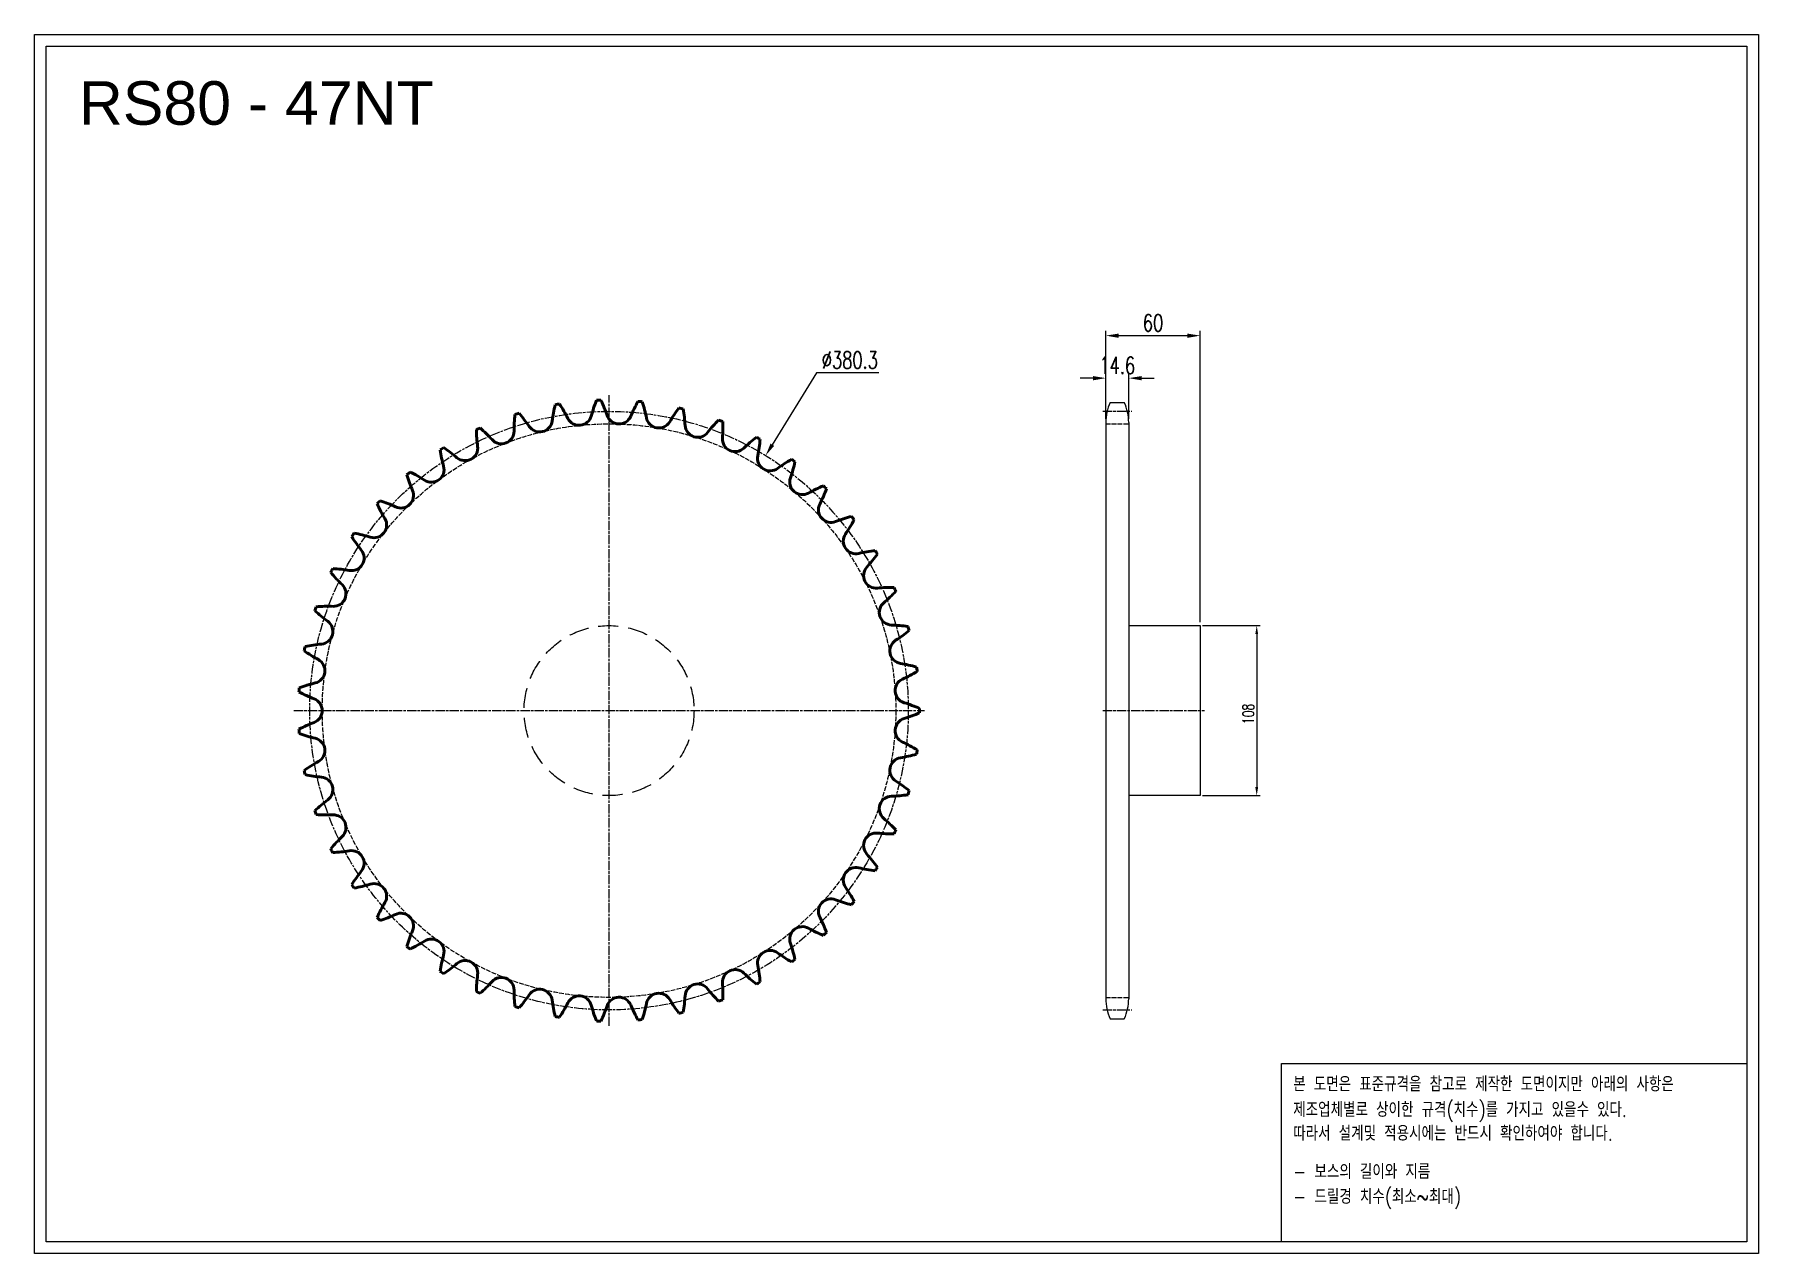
# Model space of a CAD drawing. Header units: millimetres. Extents: x -58683 to -57588, y 17860 to 18634.
import ezdxf

# ---------------------------------------------------------------- set-up
doc = ezdxf.new("R2010")
doc.units = ezdxf.units.MM
for name, pattern in [('AM_ISO02W050', [7.5, 6, -1.5]), ('AM_ISO02W050x2', [3.75, 3, -0.75]), ('AM_ISO08W050', [18, 12, -1.5, 3, -1.5]), ('AM_ISO08W050x2', [9, 6, -0.75, 1.5, -0.75]), ('HIDDEN', [9.525, 6.35, -3.175])]:
    doc.linetypes.add(name, pattern=pattern)
for name, color, linetype, lineweight in [('AM_0N', 7, 'Continuous', 50), ('AM_3N', 6, 'AM_ISO02W050', 25), ('AM_7', 4, 'AM_ISO08W050', 25), ('AM_7N', 4, 'AM_ISO08W050', 25)]:
    doc.layers.add(name, color=color, linetype=linetype, lineweight=lineweight)
doc.layers.add('HL', color=2, linetype='HIDDEN')
doc.layers.add('S-DIM', color=7, linetype='Continuous')
doc.styles.add('HAN', font='ROMANS.shx', dxfattribs={"width": 0.7, "bigfont": 'whgtxt.shx'})
doc.styles.add('HSG', font='SIMPLEX.shx', dxfattribs={"width": 0.7, "bigfont": 'HSG.shx'})
doc.styles.get("Standard").update_dxf_attribs({"font": 'arial.ttf'})
doc.dimstyles.new('APP16', dxfattribs={"dimscale": 3, "dimtxt": 2.4, "dimasz": 1.8, "dimexe": 0.7, "dimexo": 0.5, "dimgap": 0.6, "dimtad": 1, "dimtoh": 1, "dimdec": 1, "dimrnd": 0.01, "dimzin": 9, "dimdsep": 46, "dimtxsty": 'HSG', "dimcen": 0, "dimclrd": 1, "dimclre": 1, "dimclrt": 256, "dimazin": 2, "dimtp": 1, "dimtm": 1, "dimtfac": 0.5, "dimtdec": 1, "dimtofl": 0, "dimtmove": 0, "dimatfit": 3, "dimfxl": 0, "dimtvp": 1, "dimtolj": 2, "dimlwd": -1, "dimlwe": -1, "dimarcsym": 0})
doc.dimstyles.new('APP23', dxfattribs={"dimscale": 4.5, "dimtxt": 2.4, "dimasz": 1.8, "dimexe": 0.7, "dimexo": 0.5, "dimgap": 0.6, "dimtad": 1, "dimtoh": 1, "dimdec": 1, "dimrnd": 0.01, "dimzin": 9, "dimdsep": 46, "dimtxsty": 'HSG', "dimcen": 0, "dimclrd": 1, "dimclre": 1, "dimclrt": 256, "dimazin": 2, "dimtp": 1, "dimtm": 1, "dimtfac": 0.5, "dimtdec": 1, "dimtix": 1, "dimtofl": 0, "dimtmove": 0, "dimatfit": 3, "dimfxl": 0, "dimtvp": 1, "dimtolj": 2, "dimlwd": -1, "dimlwe": -1, "dimarcsym": 0})

# ---------------------------------------------------------------- blocks, each defined once
blk = doc.blocks.new('*D1')
at = {"layer": 'Defpoints', "color": 0, "transparency": 16777216}
for p in [(-57942.5, 18258.5), (-57942.5, 18150.5), (-57906.6, 18150.5)]:
    blk.add_point(p, dxfattribs=at)
at = {"layer": 'S-DIM', "color": 1, "transparency": 16777216}
for p, q in [((-57941, 18258.5), (-57904.5, 18258.5)), ((-57906.6, 18253.1), (-57906.6, 18155.9)), ((-57941, 18150.5), (-57904.5, 18150.5))]:
    blk.add_line(p, q, dxfattribs=at)
for points in [[(-57907.5, 18253.1), (-57905.7, 18253.1), (-57906.6, 18258.5)], [(-57907.5, 18155.9), (-57905.7, 18155.9), (-57906.6, 18150.5)]]:
    blk.add_solid(points, dxfattribs=at)
at = {"layer": 'S-DIM', "transparency": 16777216, "insert": (-57912, 18202.4), "char_height": 7.2, "attachment_point": 5, "rotation": 90, "style": 'HSG'}
blk.add_mtext('\\A2;108', dxfattribs=at)
blk = doc.blocks.new('*D2')
at = {"layer": 'Defpoints', "color": 0, "transparency": 16777216}
for p in [(-57987.9, 18415.7), (-58002.5, 18387.5), (-57987.9, 18387.5)]:
    blk.add_point(p, dxfattribs=at)
at = {"layer": 'S-DIM', "color": 1, "transparency": 16777216}
for p, q in [((-58010.6, 18415.7), (-58018.7, 18415.7)), ((-58002.5, 18389.8), (-58002.5, 18418.8)), ((-57987.9, 18389.8), (-57987.9, 18418.8)), ((-57979.8, 18415.7), (-57971.7, 18415.7))]:
    blk.add_line(p, q, dxfattribs=at)
for points in [[(-58010.6, 18417), (-58010.6, 18414.3), (-58002.5, 18415.7)], [(-57979.8, 18417), (-57979.8, 18414.3), (-57987.9, 18415.7)]]:
    blk.add_solid(points, dxfattribs=at)
at = {"layer": 'S-DIM', "transparency": 16777216, "insert": (-57995.2, 18423.8), "char_height": 10.8, "attachment_point": 5, "style": 'HSG'}
blk.add_mtext('\\A2;14.6', dxfattribs=at)
blk = doc.blocks.new('*D3')
at = {"layer": 'Defpoints', "color": 0, "transparency": 16777216}
for p in [(-57942.5, 18442.7), (-58002.5, 18387.5), (-57942.5, 18258.5)]:
    blk.add_point(p, dxfattribs=at)
at = {"layer": 'S-DIM', "color": 1, "transparency": 16777216}
for p, q in [((-58002.5, 18389.8), (-58002.5, 18445.8)), ((-57942.5, 18260.7), (-57942.5, 18445.8)), ((-57994.4, 18442.7), (-57950.6, 18442.7))]:
    blk.add_line(p, q, dxfattribs=at)
for points in [[(-57994.4, 18444), (-57994.4, 18441.3), (-58002.5, 18442.7)], [(-57950.6, 18444), (-57950.6, 18441.3), (-57942.5, 18442.7)]]:
    blk.add_solid(points, dxfattribs=at)
at = {"layer": 'S-DIM', "transparency": 16777216, "insert": (-57972.5, 18450.8), "char_height": 10.8, "attachment_point": 5, "style": 'HSG'}
blk.add_mtext('\\A2;60', dxfattribs=at)
blk = doc.blocks.new('*D4')
at = {"layer": 'Defpoints', "color": 0, "transparency": 16777216}
for p in [(-58218.6, 18366.5), (-58417.6, 18042.4)]:
    blk.add_point(p, dxfattribs=at)
at = {"layer": 'S-DIM', "color": 1, "transparency": 16777216}
for p, q in [((-58186.3, 18419.1), (-58214.4, 18373.4)), ((-58146.6, 18419.1), (-58186.3, 18419.1))]:
    blk.add_line(p, q, dxfattribs=at)
blk.add_solid([(-58215.5, 18374.1), (-58213.2, 18372.7), (-58218.6, 18366.5)], dxfattribs=at)
at = {"layer": 'S-DIM', "transparency": 16777216, "insert": (-58165.1, 18427.2), "char_height": 10.8, "attachment_point": 5, "style": 'HSG'}
blk.add_mtext('\\A2;∅380.3', dxfattribs=at)
blk = doc.blocks.new('notice1')
at = {"color": 4}
blk.add_lwpolyline([(-22142.12, 1735.9), (-22053.8, 1735.9), (-22053.8, 1702.07), (-22142.12, 1702.07)], close=True, dxfattribs=at)
at = {"color": 4, "style": 'HAN', "width": 0.8}
for s, p in [('본 도면은 표준규격을 참고로 제작한 도면이지만 아래의 사항은', (-22139.9, 1730.62)), ('제조업체별로 상이한 규격(치수)를 가지고 있을수 있다.', (-22139.9, 1725.78)), ('따라서 설계및 적용시에는 반드시 확인하여야 합니다.', (-22139.9, 1721.28)), ('- 보스의 길이와 지름', (-22139.9, 1714.03)), ('- 드릴경 치수(최소~최대)', (-22139.9, 1709.27))]:
    blk.add_text(s, height=2.7949, dxfattribs=at).set_placement(p)

msp = doc.modelspace()

# ---------------------------------------------------------------- linework, layer by layer
for p, q in [((-57999.72, 18400.22), (-57990.72, 18400.22)), ((-58002.52, 18387.52), (-58002.52, 18021.42)), ((-57987.92, 18387.52), (-57987.92, 18021.42)), ((-57987.92, 18258.47), (-57942.52, 18258.47)), ((-57942.52, 18258.47), (-57942.52, 18150.47)), ((-57942.52, 18150.47), (-57987.92, 18150.47)), ((-57999.72, 18008.72), (-57990.72, 18008.72))]:
    msp.add_line(p, q)
for points in [[(-58683.12, 18634.03), (-57587.8, 18634.03), (-57587.8, 17859.56), (-58683.12, 17859.56)], [(-58675.75, 18626.65), (-57595.18, 18626.65), (-57595.18, 17866.93), (-58675.75, 17866.93)]]:
    msp.add_lwpolyline(points, close=True)
for centre, start, end in [((-57972.32, 18387.52), 155.13196, 180), ((-58018.12, 18387.52), 0, 24.86804), ((-57972.32, 18021.42), 180, 204.86804), ((-58018.12, 18021.42), 335.13196, 0)]:
    msp.add_arc(centre, 30.2, start, end)
at = {"layer": 'AM_0N'}
for centre, radius, start, end in [((-58239.3, 18367.13), 93.37, 158.30529, 164.78723), ((-58318.1, 18204.47), 197.34, 91.51805, 92.31173), ((-58407.59, 18361.5), 93.37, 19.04255, 25.5245), ((-58285.07, 18382.17), 93.37, 173.62444, 180.10638), ((-58318.1, 18204.47), 197.34, 106.8372, 107.63088), ((-58445.9, 18332.28), 93.37, 34.3617, 40.84365), ((-58261.68, 18376.18), 93.37, 165.96487, 172.44681), ((-58318.1, 18204.47), 197.34, 99.17763, 99.97131), ((-58427.72, 18348.17), 93.37, 26.70213, 33.18407), ((-58337.14, 18393.74), 8.02, 206.70213, 344.78723), ((-58311.74, 18394.58), 8.02, 199.04255, 337.12766), ((-58218.32, 18355.17), 93.37, 150.64572, 157.12766), ((-58318.1, 18204.47), 197.34, 83.85848, 84.65216), ((-58385.86, 18372.03), 93.37, 11.38298, 17.86492), ((-58286.46, 18392.04), 8.02, 191.38298, 329.46809), ((-58199.12, 18340.53), 93.37, 142.98614, 149.46809), ((-58318.1, 18204.47), 197.34, 76.1989, 76.99259), ((-58362.92, 18379.57), 93.37, 3.7234, 10.20535), ((-58318.1, 18204.47), 197.34, 114.49678, 115.29046), ((-58309.05, 18384.98), 93.37, 181.28401, 187.76596), ((-58461.79, 18314.11), 93.37, 42.02128, 48.50322), ((-58386.47, 18381.98), 8.02, 222.02128, 0.10638), ((-58362.2, 18389.51), 8.02, 214.3617, 352.44681), ((-58261.74, 18386.15), 8.02, 183.7234, 321.80851), ((-58182.05, 18323.46), 93.37, 135.32657, 141.80851), ((-58318.1, 18204.47), 197.34, 68.53933, 69.33301), ((-58339.18, 18383.98), 93.37, 356.06383, 2.54577), ((-58318.1, 18204.47), 197.34, 122.15635, 122.95003), ((-58333.19, 18384.58), 93.37, 188.94359, 195.42553), ((-58475.12, 18293.98), 93.37, 49.68085, 56.16279), ((-58409.51, 18371.28), 8.02, 229.68085, 7.76596), ((-58238.03, 18377.02), 8.02, 176.06383, 314.14894), ((-58167.4, 18304.26), 93.37, 127.66699, 134.14894), ((-58318.1, 18204.47), 197.34, 60.87975, 61.67344), ((-58315.07, 18385.19), 93.37, 348.40426, 354.8862), ((-58430.93, 18357.61), 8.02, 237.34043, 15.42553), ((-58215.74, 18364.81), 8.02, 168.40426, 306.48936), ((-58155.45, 18283.29), 93.37, 120.00742, 126.48936), ((-58291.01, 18383.17), 93.37, 340.74468, 347.22662), ((-58318.1, 18204.47), 197.34, 53.22018, 54.01386), ((-58318.1, 18204.47), 197.34, 129.81592, 130.60961), ((-58357.06, 18380.96), 93.37, 196.60316, 203.08511), ((-58485.65, 18272.25), 93.37, 57.34043, 63.82237), ((-58195.29, 18349.73), 8.02, 160.74468, 298.82979), ((-58146.39, 18260.91), 93.37, 112.34784, 118.82979), ((-58318.1, 18204.47), 197.34, 45.56061, 46.35429), ((-58318.1, 18204.47), 197.34, 137.4755, 138.26918), ((-58380.24, 18374.19), 93.37, 204.26274, 210.74468), ((-58493.19, 18249.31), 93.37, 65, 71.48194), ((-58450.34, 18341.21), 8.02, 245, 23.08511), ((-58177.02, 18332.07), 8.02, 153.08511, 291.17021), ((-58267.43, 18377.96), 93.37, 333.08511, 339.56705), ((-58467.38, 18322.36), 8.02, 252.65957, 30.74468), ((-58140.4, 18237.52), 93.37, 104.68827, 111.17021), ((-58244.76, 18369.66), 93.37, 325.42553, 331.90747), ((-58318.1, 18204.47), 197.34, 37.90103, 38.69471), ((-58318.1, 18204.47), 197.34, 145.13507, 145.92876), ((-58402.31, 18364.4), 93.37, 211.92231, 218.40426), ((-58497.6, 18225.57), 93.37, 72.65957, 79.14152), ((-58161.27, 18312.12), 8.02, 145.42553, 283.51064), ((-58481.76, 18301.41), 8.02, 260.31915, 38.40426), ((-58137.59, 18213.54), 93.37, 97.0287, 103.51064), ((-58223.4, 18358.41), 93.37, 317.76596, 324.2479), ((-58318.1, 18204.47), 197.34, 30.24146, 31.03514), ((-58318.1, 18204.47), 197.34, 152.79465, 153.58833), ((-58422.87, 18351.75), 93.37, 219.58189, 226.06383), ((-58498.81, 18201.46), 93.37, 80.31915, 86.80109), ((-58148.32, 18290.26), 8.02, 137.76596, 275.85106), ((-58493.22, 18278.73), 8.02, 267.97872, 46.06383), ((-58137.99, 18189.4), 93.37, 89.36912, 95.85106), ((-58318.1, 18204.47), 197.34, 22.58188, 23.37556), ((-58318.1, 18204.47), 197.34, 160.45422, 161.2479), ((-58496.8, 18177.4), 93.37, 87.97872, 94.46067), ((-58138.4, 18266.87), 8.02, 130.10638, 268.19149), ((-58203.72, 18344.42), 93.37, 310.10638, 316.58833), ((-58441.57, 18336.47), 93.37, 227.24146, 233.7234), ((-58501.56, 18254.73), 8.02, 275.6383, 53.7234), ((-58131.69, 18242.36), 8.02, 122.44681, 260.53191), ((-58141.6, 18165.52), 93.37, 81.70955, 88.19149), ((-58186.09, 18327.92), 93.37, 302.44681, 308.92875), ((-58318.1, 18204.47), 197.34, 14.92231, 15.71599), ((-58318.1, 18204.47), 197.34, 168.1138, 168.90748), ((-58458.06, 18318.83), 93.37, 234.90104, 241.38298), ((-58491.6, 18153.82), 93.37, 95.6383, 102.12024), ((-58506.62, 18229.82), 8.02, 283.29787, 61.38298), ((-58148.37, 18142.35), 93.37, 74.04997, 80.53191), ((-58170.81, 18309.23), 93.37, 294.78723, 301.26918), ((-58318.1, 18204.47), 197.34, 7.26273, 8.05642), ((-58318.1, 18204.47), 197.34, 175.77337, 176.56705), ((-58472.05, 18299.16), 93.37, 242.56061, 249.04255), ((-58483.3, 18131.15), 93.37, 103.29787, 109.77982), ((-58128.3, 18217.18), 8.02, 114.78723, 252.87234), ((-58508.32, 18204.47), 8.02, 290.95745, 69.04255), ((-58158.16, 18120.28), 93.37, 66.3904, 72.87234), ((-58318.1, 18204.47), 197.34, 359.60316, 0.39684), ((-58472.05, 18109.78), 93.37, 110.95745, 117.43939), ((-58128.3, 18191.76), 8.02, 107.12766, 245.21277), ((-58158.16, 18288.66), 93.37, 287.12766, 293.6096), ((-58318.1, 18204.47), 197.34, 183.43295, 184.22663), ((-58483.3, 18277.79), 93.37, 250.22018, 256.70213), ((-58506.62, 18179.12), 8.02, 298.61702, 76.70213), ((-58170.81, 18099.71), 93.37, 58.73082, 65.21277), ((-58458.06, 18090.11), 93.37, 118.61702, 125.09896), ((-58131.69, 18166.58), 8.02, 99.46809, 237.55319), ((-58148.37, 18266.59), 93.37, 279.46809, 285.95003), ((-58318.1, 18204.47), 197.34, 351.94358, 352.73727), ((-58318.1, 18204.47), 197.34, 191.09252, 191.8862), ((-58491.6, 18255.12), 93.37, 257.87976, 264.3617), ((-58501.56, 18154.21), 8.02, 306.2766, 84.3617), ((-58138.4, 18142.07), 8.02, 91.80851, 229.89362), ((-58141.6, 18243.42), 93.37, 271.80851, 278.29045), ((-58186.09, 18081.02), 93.37, 51.07125, 57.55319), ((-58318.1, 18204.47), 197.34, 344.28401, 345.07769), ((-58441.57, 18072.47), 93.37, 126.2766, 132.75854), ((-58318.1, 18204.47), 197.34, 198.7521, 199.54578), ((-58496.8, 18231.54), 93.37, 265.53933, 272.02128), ((-58493.22, 18130.21), 8.02, 313.93617, 92.02128), ((-58203.72, 18064.52), 93.37, 43.41167, 49.89362), ((-58318.1, 18204.47), 197.34, 336.62444, 337.41812), ((-58422.87, 18057.2), 93.37, 133.93617, 140.41811), ((-58318.1, 18204.47), 197.34, 206.41167, 207.20535), ((-58148.32, 18118.68), 8.02, 84.14894, 222.23404), ((-58137.99, 18219.54), 93.37, 264.14894, 270.63088), ((-58498.81, 18207.48), 93.37, 273.19891, 279.68085), ((-58481.76, 18107.53), 8.02, 321.59574, 99.68085), ((-58223.4, 18050.53), 93.37, 35.7521, 42.23404), ((-58402.31, 18044.54), 93.37, 141.59574, 148.07769), ((-58161.27, 18096.82), 8.02, 76.48936, 214.57447), ((-58137.59, 18195.4), 93.37, 256.48936, 262.9713), ((-58318.1, 18204.47), 197.34, 328.96486, 329.75854), ((-58318.1, 18204.47), 197.34, 214.07124, 214.86493), ((-58497.6, 18183.37), 93.37, 280.85848, 287.34043), ((-58467.38, 18086.58), 8.02, 329.25532, 107.34043), ((-58177.02, 18076.87), 8.02, 68.82979, 206.91489), ((-58140.4, 18171.42), 93.37, 248.82979, 255.31173), ((-58244.76, 18039.28), 93.37, 28.09253, 34.57447), ((-58380.24, 18034.75), 93.37, 149.25532, 155.73726), ((-58318.1, 18204.47), 197.34, 221.73082, 222.5245), ((-58493.19, 18159.63), 93.37, 288.51806, 295), ((-58450.34, 18067.74), 8.02, 336.91489, 115), ((-58267.43, 18030.98), 93.37, 20.43295, 26.91489), ((-58318.1, 18204.47), 197.34, 321.30529, 322.09897), ((-58357.06, 18027.98), 93.37, 156.91489, 163.39684), ((-58195.29, 18059.21), 8.02, 61.17021, 199.25532), ((-58146.39, 18148.03), 93.37, 241.17021, 247.65216), ((-58318.1, 18204.47), 197.34, 313.64571, 314.43939), ((-58318.1, 18204.47), 197.34, 229.39039, 230.18408), ((-58485.65, 18136.69), 93.37, 296.17763, 302.65957), ((-58430.93, 18051.33), 8.02, 344.57447, 122.65957), ((-58215.74, 18044.14), 8.02, 53.51064, 191.59574), ((-58291.01, 18025.77), 93.37, 12.77338, 19.25532), ((-58333.19, 18024.36), 93.37, 164.57447, 171.05641), ((-58475.12, 18114.96), 93.37, 303.83721, 310.31915), ((-58409.51, 18037.66), 8.02, 352.23404, 130.31915), ((-58238.03, 18031.92), 8.02, 45.85106, 183.93617), ((-58315.07, 18023.75), 93.37, 5.1138, 11.59574), ((-58155.45, 18125.65), 93.37, 233.51064, 239.99258), ((-58318.1, 18204.47), 197.34, 305.98614, 306.77982), ((-58318.1, 18204.47), 197.34, 237.04997, 237.84365), ((-58309.05, 18023.96), 93.37, 172.23404, 178.71599), ((-58461.79, 18094.83), 93.37, 311.49678, 317.97872), ((-58386.47, 18026.96), 8.02, 359.89362, 137.97872), ((-58261.74, 18022.79), 8.02, 38.19149, 176.2766), ((-58339.18, 18024.96), 93.37, 357.45423, 3.93617), ((-58167.4, 18104.68), 93.37, 225.85106, 232.33301), ((-58318.1, 18204.47), 197.34, 298.32656, 299.12025), ((-58318.1, 18204.47), 197.34, 244.70954, 245.50322), ((-58285.07, 18026.77), 93.37, 179.89362, 186.37556), ((-58445.9, 18076.66), 93.37, 319.15635, 325.6383), ((-58362.2, 18019.43), 8.02, 7.55319, 145.6383), ((-58261.68, 18032.76), 93.37, 187.55319, 194.03513), ((-58427.72, 18060.77), 93.37, 326.81593, 333.29787), ((-58337.14, 18015.21), 8.02, 15.21277, 153.29787), ((-58311.74, 18014.36), 8.02, 22.87234, 160.95745), ((-58385.86, 18036.91), 93.37, 342.13508, 348.61702), ((-58286.46, 18016.9), 8.02, 30.53191, 168.61702), ((-58199.12, 18068.41), 93.37, 210.53191, 217.01386), ((-58362.92, 18029.38), 93.37, 349.79465, 356.2766), ((-58182.05, 18085.48), 93.37, 218.19149, 224.67343), ((-58318.1, 18204.47), 197.34, 290.66699, 291.46067), ((-58318.1, 18204.47), 197.34, 252.36912, 253.1628), ((-58318.1, 18204.47), 197.34, 260.02869, 260.82237), ((-58239.3, 18041.81), 93.37, 195.21277, 201.69471), ((-58318.1, 18204.47), 197.34, 267.68827, 268.48195), ((-58407.59, 18047.44), 93.37, 334.4755, 340.95745), ((-58218.32, 18053.77), 93.37, 202.87234, 209.35428), ((-58318.1, 18204.47), 197.34, 275.34784, 276.14152), ((-58318.1, 18204.47), 197.34, 283.00741, 283.8011)]:
    msp.add_arc(centre, radius, start, end, dxfattribs=at)
at = {"layer": 'AM_3N', "linetype": 'AM_ISO02W050x2'}
for p, q in [((-58002.52, 18386.67), (-57987.92, 18386.67)), ((-58002.52, 18022.27), (-57987.92, 18022.27))]:
    msp.add_line(p, q, dxfattribs=at)
msp.add_circle((-58318.1, 18204.47), 182.2, dxfattribs=at)
at = {"layer": 'AM_7', "linetype": 'AM_ISO08W050x2'}
for p, q in [((-58004.46, 18394.61), (-57985.97, 18394.61)), ((-58004.46, 18204.47), (-57939.71, 18204.47)), ((-58004.46, 18014.33), (-57985.97, 18014.33))]:
    msp.add_line(p, q, dxfattribs=at)
msp.add_circle((-58318.1, 18204.47), 190.14, dxfattribs=at)
at = {"layer": 'AM_7N', "linetype": 'AM_ISO08W050x2'}
for p, q in [((-58318.1, 18004.13), (-58318.1, 18404.81)), ((-58518.43, 18204.47), (-58117.76, 18204.47))]:
    msp.add_line(p, q, dxfattribs=at)
at = {"layer": 'HL', "ltscale": 2}
msp.add_circle((-58318.1, 18204.47), 54, dxfattribs=at)

# ---------------------------------------------------------------- block references
at = {"xscale": 3.347646382079999, "yscale": 3.347646382079999, "zscale": 3.347646382079999}
msp.add_blockref('notice1', (16233.13, 12169.02), dxfattribs=at)

# ---------------------------------------------------------------- texts
msp.add_text('RS80 - 47NT', height=27.6595).set_placement((-58654.91, 18576.68))

# ---------------------------------------------------------------- dimensions: what is measured, and where the dimension line sits
at = {"layer": 'S-DIM'}
dim = msp.add_linear_dim(base=(-57942.52, 18442.65), p1=(-58002.52, 18387.52), p2=(-57942.52, 18258.47), dimstyle='APP23', dxfattribs=at)
dim.commit()
dim.dimension.update_dxf_attribs({"geometry": '*D3', "text_midpoint": (-57972.52, 18450.75)})
dim = msp.add_diameter_dim_2p(p1=(-58417.57, 18042.43), p2=(-58218.63, 18366.52), dimstyle='APP23', dxfattribs=at)
dim.commit()
dim.dimension.update_dxf_attribs({"geometry": '*D4', "text_midpoint": (-58165.11, 18419.1), "dimtype": 131})
dim = msp.add_linear_dim(base=(-57987.92, 18415.65), p1=(-58002.52, 18387.52), p2=(-57987.92, 18387.52), dimstyle='APP23', dxfattribs=at)
dim.commit()
dim.dimension.update_dxf_attribs({"geometry": '*D2', "text_midpoint": (-57995.22, 18415.65), "dimtype": 128})
dim = msp.add_linear_dim(base=(-57906.64, 18150.47), p1=(-57942.52, 18258.47), p2=(-57942.52, 18150.47), angle=90, dimstyle='APP16', dxfattribs=at)
dim.commit()
dim.dimension.update_dxf_attribs({"geometry": '*D1', "text_midpoint": (-57906.64, 18202.43), "dimtype": 128})

doc.saveas('drawing.dxf')
